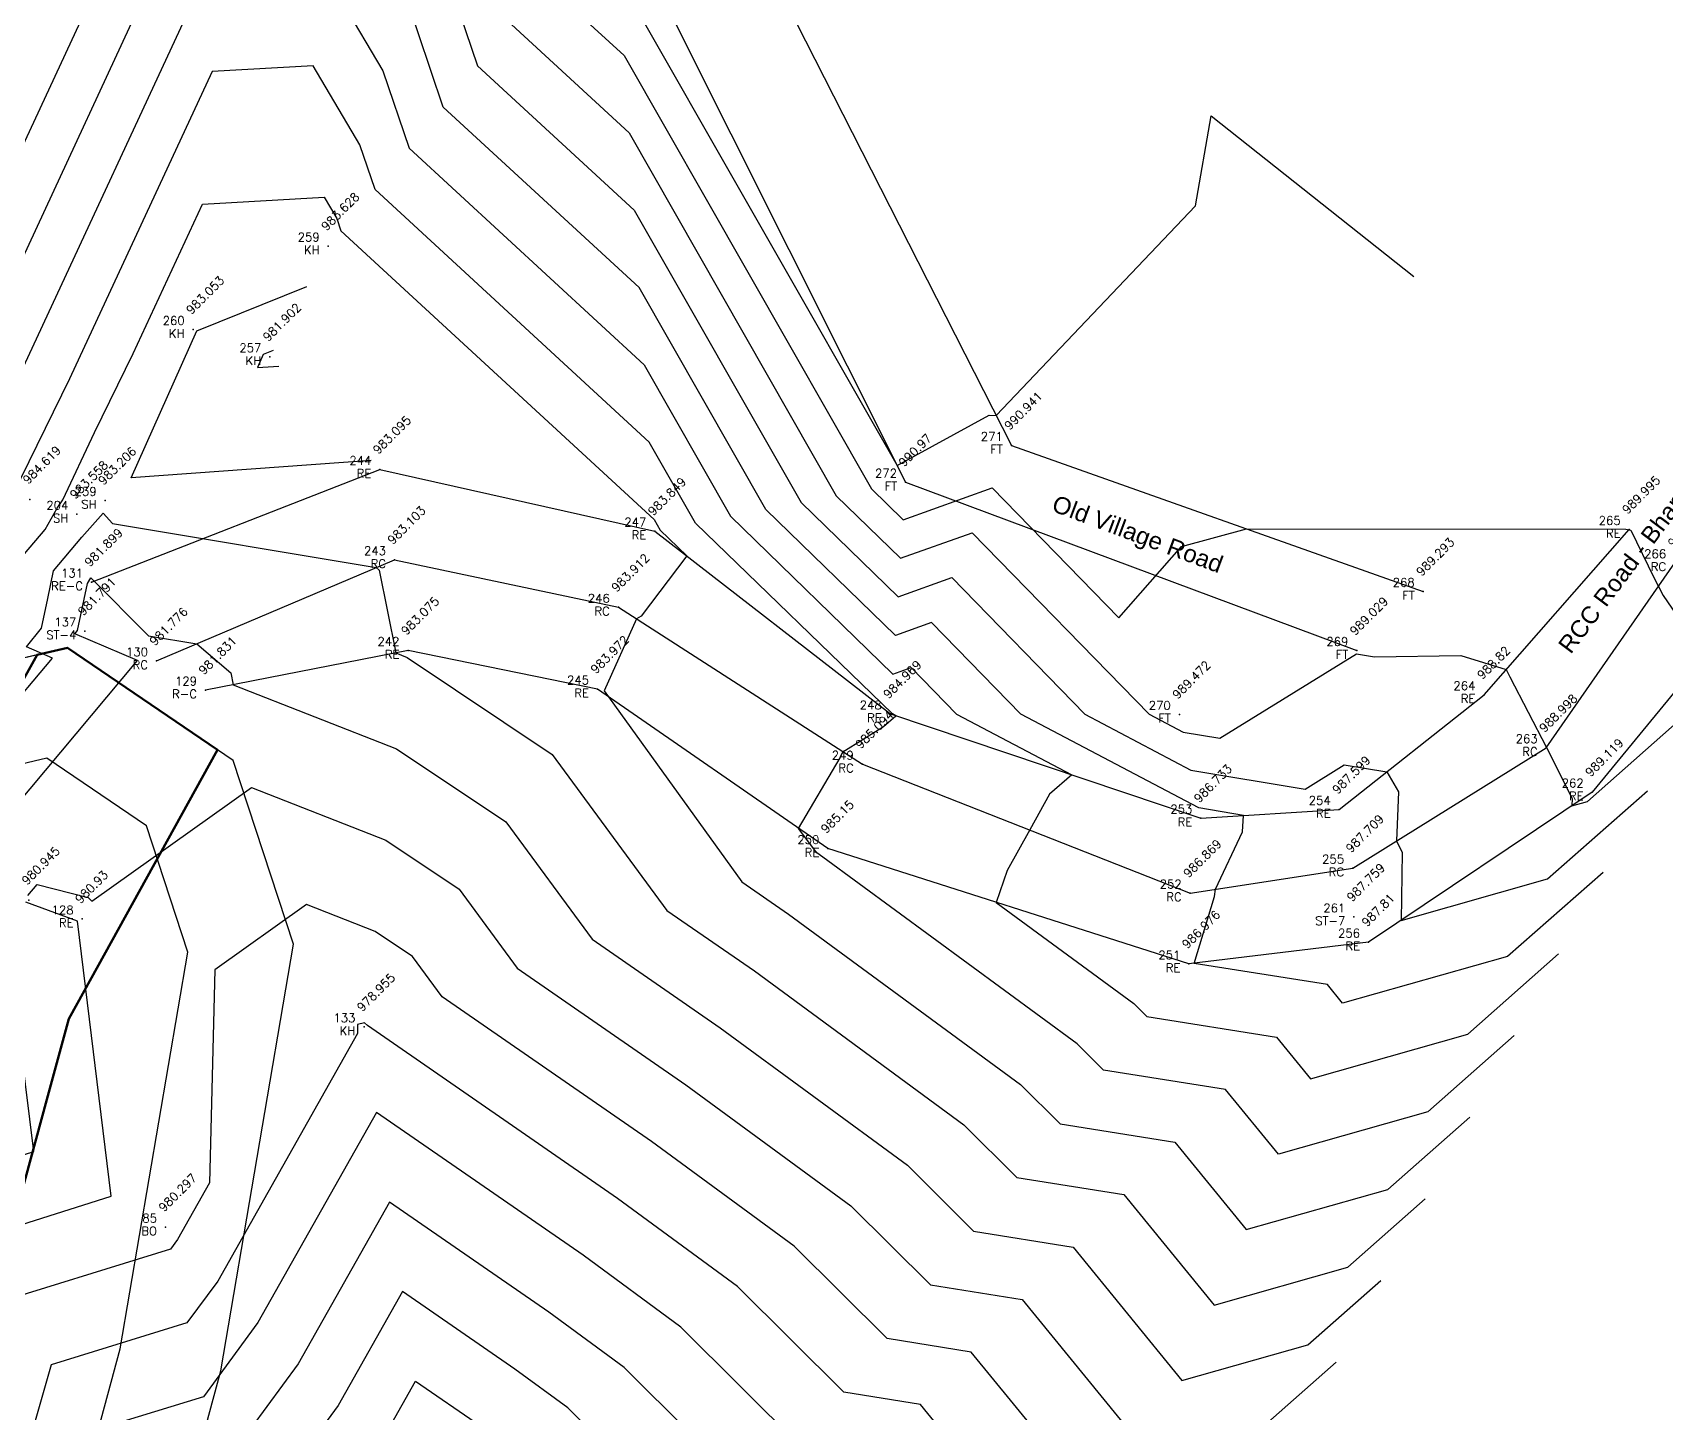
# Model space of a CAD drawing. Header units: metres. Extents: x 319894 to 3389272, y 120 to 6136017.
# Drawn here: x 321097.93 to 321145.57, y 3067922.56 to 3067962.81 of the extents above; entities that cross this region are included whole.
import ezdxf
from ezdxf.enums import TextEntityAlignment as Align

# ---------------------------------------------------------------- set-up
doc = ezdxf.new("R2010")
doc.units = ezdxf.units.M
doc.header["$MEASUREMENT"] = 0
doc.layers.add('a_MUEBLE', color=255, linetype='Continuous', lineweight=5)
for name, color, linetype in [('BO', 7, 'Continuous'), ('Contour', 254, 'Continuous'), ('FT', 7, 'Continuous'), ('Index_Contour', 8, 'Continuous'), ('KH', 7, 'Continuous'), ('Points', 7, 'Continuous'), ('Points-ELV', 6, 'Continuous'), ('Points-NUM', 4, 'Continuous'), ('Points-TXT', 3, 'Continuous'), ('R-C', 7, 'Continuous'), ('RC', 7, 'Continuous'), ('RE', 7, 'Continuous'), ('RE-C', 7, 'Continuous'), ('SH', 7, 'Continuous'), ('ST-4', 7, 'Continuous'), ('ST-7', 7, 'Continuous')]:
    doc.layers.add(name, color=color, linetype=linetype)
doc.styles.add('romans', font='romans.shx')
doc.styles.get("Standard").update_dxf_attribs({"font": 'arial.ttf'})

# ---------------------------------------------------------------- blocks, each defined once
blk = doc.blocks.new('POINTS')
at = {"layer": 'Points'}
blk.add_line((0, 0), (0, 0), dxfattribs=at)
blk.add_point((0, 0), dxfattribs=at)
at = {"layer": 'Points-ELV', "style": 'romans'}
blk.add_attdef('ELEV', text='', height=1, rotation=45, dxfattribs=at).set_placement((0, 0), align=Align.BOTTOM_LEFT)
at = {"layer": 'Points-NUM', "style": 'romans'}
blk.add_attdef('PTNUM', text='', height=1, dxfattribs=at).set_placement((0, 0), align=Align.BOTTOM_RIGHT)
at = {"layer": 'Points-TXT', "style": 'romans'}
blk.add_attdef('DESC', text='', height=1, dxfattribs=at).set_placement((0, 0), align=Align.BOTTOM_RIGHT)
blk = doc.blocks.new('SIT4')
at = {"color": 7}
for p, q in [((320370.996, 3067777.234, 987.586), (320375.335, 3067785.086, 987.586)), ((320368.047, 3067766.381, 987.586), (320370.996, 3067777.234, 987.586))]:
    blk.add_line(p, q, dxfattribs=at)
for points, elevation in [([(320333.098, 3067802.628), (320341.833, 3067798.981), (320349.907, 3067798.822), (320357.799, 3067804.96), (320362.302, 3067816.692), (320371.921, 3067822.975), (320386.533, 3067821.196), (320389.489, 3067811.676), (320398.503, 3067793.965), (320410.522, 3067789.704)], 995.819), ([(320332.117, 3067799.01), (320339.858, 3067795.044), (320350.316, 3067794.12), (320360.219, 3067802.505), (320366.625, 3067814.404), (320373.514, 3067818.22), (320384.404, 3067818.45), (320386.91, 3067809.856), (320395.419, 3067792.89), (320408.585, 3067787.978)], 995.317)]:
    blk.add_lwpolyline(points, dxfattribs=dict(elevation=elevation))
at = {"color": 1, "lineweight": 30, "elevation": 987.586}
blk.add_lwpolyline([(320369.424, 3067744.745), (320375.434, 3067766.962), (320377.554, 3067779.413), (320375.795, 3067784.773), (320370.962, 3067788.062), (320365.642, 3067786.817)], dxfattribs=at)
at = {"color": 2}
for points, elevation in [([(320371.666, 3067789.978), (320380.08, 3067793.261), (320388.103, 3067791.466), (320394.972, 3067786.13), (320404.033, 3067783.091), (320408.072, 3067783.344), (320412.295, 3067786.69), (320416.53, 3067791.512)], 976.322), ([(320373.563, 3067787.676), (320380.505, 3067790.628), (320387.037, 3067789.241), (320394.156, 3067784.663), (320403.725, 3067780.905), (320408.463, 3067781.632), (320414.11, 3067785.144), (320417.859, 3067790.539)], 981.776), ([(320420.162, 3067789.575), (320415.453, 3067783.85), (320408.928, 3067779.473), (320403.686, 3067778.835), (320393.152, 3067782.2), (320386.43, 3067786.855), (320380.9, 3067787.981), (320374.993, 3067786.827)], 990.387)]:
    blk.add_lwpolyline(points, dxfattribs=dict(at, elevation=elevation))
at = {"color": 1, "elevation": 987.586}
blk.add_lwpolyline([(320365.385, 3067779.463), (320370.077, 3067787.855), (320365.642, 3067786.817), (320365.22, 3067781.217), (320359.417, 3067772.5), (320362.79, 3067769.917)], close=True, dxfattribs=at)
at = {"color": 5, "lineweight": 30}
blk.add_lwpolyline([(320401.499, 3067755.311), (320400.163, 3067754.132), (320397.855, 3067753.48), (320391.396, 3067761.389), (320389.827, 3067761.639), (320385.559, 3067765.882), (320384.011, 3067767.018), (320380.739, 3067769.279), (320378.862, 3067765.954), (320376.689, 3067762.993), (320375.992, 3067762.156), (320375.705, 3067761.864), (320370.581, 3067755.421), (320368.32, 3067748.342)], dxfattribs=at)
at = {"layer": 'a_MUEBLE', "lineweight": 40, "elevation": 968}
blk.add_lwpolyline([(320368.779, 3067785.533), (320370.077, 3067787.855), (320370.962, 3067788.062)], dxfattribs=at)
at = {"layer": 'Contour'}
for points in [[(320380.909, 3067822.602), (320380.229, 3067821.239), (320383.534, 3067815.667), (320385.909, 3067808.647), (320387.057, 3067807.59), (320395.172, 3067793.381), (320397.86, 3067794.846), (320398.06, 3067794.835), (320403.872, 3067800.95), (320404.334, 3067803.58), (320410.251, 3067798.894)], [(320363.318, 3067794.231), (320370.844, 3067808.532), (320376.319, 3067820.335), (320376.844, 3067820.365), (320382.188, 3067811.357), (320383.918, 3067806.241), (320387.349, 3067803.08), (320393.395, 3067792.496), (320395.272, 3067790.67), (320397.355, 3067791.418), (320402.521, 3067786.119), (320403.513, 3067785.596), (320404.581, 3067785.419), (320408.574, 3067787.884), (320409.099, 3067787.799), (320411.62, 3067787.837), (320412.943, 3067787.428), (320413.05, 3067787.212), (320414.116, 3067785.153), (320414.863, 3067783.662), (320414.859, 3067783.452), (320415.314, 3067783.58), (320418.362, 3067786.271)], [(320365.471, 3067793.693), (320376.035, 3067816.469), (320377.166, 3067816.533), (320381.514, 3067809.202), (320382.923, 3067805.038), (320387.495, 3067800.825), (320392.367, 3067792.296), (320395.197, 3067789.544), (320396.764, 3067790.106), (320400.648, 3067786.122), (320403.742, 3067784.491), (320407.072, 3067783.937), (320408.215, 3067784.643), (320409.458, 3067784.442), (320409.802, 3067783.86), (320409.737, 3067782.424), (320409.905, 3067782.089), (320409.875, 3067780.108), (320414.148, 3067781.315), (320417.065, 3067783.89)], [(320415.768, 3067781.508), (320412.983, 3067779.05), (320408.168, 3067777.69), (320407.725, 3067778.232), (320403.836, 3067778.853), (320404.427, 3067780.802), (320404.463, 3067781.018), (320405.244, 3067782.691), (320405.278, 3067783.169), (320403.971, 3067783.386), (320398.775, 3067786.124), (320396.172, 3067788.794), (320395.123, 3067788.417), (320391.34, 3067792.096), (320387.642, 3067798.57), (320381.927, 3067803.835), (320380.841, 3067807.047), (320377.487, 3067812.701), (320375.751, 3067812.603), (320367.323, 3067794.43)], [(320369.174, 3067795.168), (320375.467, 3067808.737), (320377.808, 3067808.869), (320380.168, 3067804.892), (320380.932, 3067802.633), (320387.788, 3067796.316), (320390.312, 3067791.896), (320395.048, 3067787.291), (320395.581, 3067787.482), (320396.902, 3067786.127), (320400.267, 3067784.353), (320399.615, 3067783.794), (320399.04, 3067782.744), (320398.38, 3067781.559), (320398.055, 3067780.633), (320402.074, 3067777.683), (320402.453, 3067777.306), (320406.241, 3067776.701), (320407.231, 3067775.489), (320411.818, 3067776.784), (320414.471, 3067779.127)], [(320369.54, 3067790.608), (320370.307, 3067791.515), (320370.665, 3067792.134), (320370.826, 3067792.373), (320371.747, 3067794.344), (320372.877, 3067796.644), (320374.899, 3067801.004), (320378.451, 3067801.205), (320378.821, 3067800.581), (320378.941, 3067800.227), (320388.08, 3067791.806), (320388.258, 3067791.496), (320389.029, 3067790.746), (320387.697, 3067788.982), (320387.567, 3067788.9), (320386.622, 3067786.8), (320390.639, 3067781.234), (320392.003, 3067780.292), (320398.771, 3067775.323), (320399.928, 3067774.172), (320403.272, 3067773.639), (320405.355, 3067771.087), (320409.487, 3067772.254), (320411.876, 3067774.364)], [(320379.824, 3067793.522), (320372.821, 3067793.02), (320374.734, 3067797.306), (320377.951, 3067798.604)], [(320376.963, 3067796.732), (320376.676, 3067796.616), (320376.506, 3067796.234), (320377.13, 3067796.278)], [(320369.04, 3067785.983), (320370.527, 3067787.761), (320369.767, 3067788.084), (320370.2, 3067788.63), (320370.388, 3067789.497), (320370.552, 3067790.308), (320371.382, 3067791.29), (320372, 3067791.983), (320372.279, 3067791.684), (320379.966, 3067790.398), (320380.058, 3067790.32), (320380.543, 3067787.911), (320380.876, 3067787.781), (320385.109, 3067784.945), (320388.453, 3067780.395), (320391.004, 3067778.632), (320397.119, 3067774.142), (320398.665, 3067772.606), (320401.787, 3067772.107), (320404.418, 3067768.886), (320408.321, 3067769.989), (320410.579, 3067771.982)], [(320366.454, 3067772.237), (320369.976, 3067773.36), (320369.26, 3067779.181)], [(320369.425, 3067783.408), (320373.007, 3067787.691), (320371.176, 3067788.468), (320371.251, 3067788.563), (320371.548, 3067789.933), (320371.64, 3067790.098), (320373.328, 3067788.409), (320374.734, 3067788.174), (320375.725, 3067787.332), (320375.795, 3067786.983), (320380.564, 3067785.115), (320383.751, 3067782.981), (320386.268, 3067779.555), (320390.005, 3067776.973), (320395.468, 3067772.962), (320397.403, 3067771.039), (320400.303, 3067770.576), (320403.48, 3067766.686), (320407.156, 3067767.724), (320409.282, 3067769.6)], [(320367.385, 3067770.52), (320372.237, 3067772.066), (320371.25, 3067780.085), (320369.745, 3067780.635)], [(320369.81, 3067780.834), (320370.078, 3067781.155), (320371.569, 3067780.771), (320371.669, 3067780.667), (320376.328, 3067783.987), (320380.252, 3067782.45), (320382.392, 3067781.016), (320384.083, 3067778.715), (320389.006, 3067775.314), (320393.816, 3067771.782), (320396.14, 3067769.472), (320398.818, 3067769.045), (320402.543, 3067764.485), (320405.991, 3067765.458), (320407.985, 3067767.219)], [(320401.499, 3067755.311), (320400.163, 3067754.132), (320397.855, 3067753.48), (320391.396, 3067761.389), (320389.827, 3067761.639), (320385.559, 3067765.882), (320384.011, 3067767.018), (320380.739, 3067769.279), (320378.862, 3067765.954), (320376.689, 3067762.993), (320375.992, 3067762.156), (320375.705, 3067761.864), (320370.581, 3067755.421), (320368.32, 3067748.342)], [(320405.39, 3067762.456), (320403.66, 3067760.928), (320400.668, 3067760.083), (320395.849, 3067765.982), (320393.615, 3067766.339), (320390.513, 3067769.422), (320387.008, 3067771.996), (320379.713, 3067777.036), (320379.629, 3067777.119), (320379.427, 3067777.07), (320379.42, 3067776.803), (320375.346, 3067769.586), (320374.448, 3067768.362), (320370.484, 3067767.141), (320368.364, 3067759.753)], [(320404.093, 3067760.074), (320402.494, 3067758.663), (320399.73, 3067757.882), (320394.365, 3067764.451), (320392.352, 3067764.772), (320388.862, 3067768.242), (320386.009, 3067770.336), (320379.978, 3067774.504), (320376.518, 3067768.376), (320374.927, 3067766.208), (320372.548, 3067765.475), (320371.276, 3067761.041), (320368.375, 3067757.393)], [(320402.796, 3067757.693), (320401.329, 3067756.398), (320398.793, 3067755.681), (320392.88, 3067762.92), (320391.089, 3067763.206), (320387.21, 3067767.062), (320385.01, 3067768.677), (320380.358, 3067771.891), (320377.69, 3067767.165), (320375.406, 3067764.054), (320374.612, 3067763.809), (320374.188, 3067762.329), (320369.478, 3067756.407)]]:
    blk.add_lwpolyline(points, dxfattribs=at)
at = {"layer": 'Index_Contour'}
for points in [[(320377.075, 3067823.56), (320376.996, 3067823.4), (320382.861, 3067813.512), (320384.914, 3067807.444), (320387.203, 3067805.335), (320394.422, 3067792.696), (320395.346, 3067791.797), (320397.946, 3067792.73), (320401.643, 3067788.938), (320403.464, 3067791.018), (320405.365, 3067791.532), (320416.434, 3067791.525), (320416.576, 3067791.487), (320417.246, 3067790.115), (320417.382, 3067789.852), (320417.517, 3067789.588), (320418.724, 3067787.827), (320419.66, 3067788.653)], [(320413.173, 3067776.745), (320410.652, 3067774.519), (320406.293, 3067773.288), (320404.756, 3067775.17), (320401.191, 3067775.739), (320400.422, 3067776.503), (320393.002, 3067781.951), (320392.824, 3067782.074), (320392.296, 3067782.792), (320393.508, 3067784.846), (320393.589, 3067785.027), (320394.769, 3067785.766), (320395.131, 3067786.076), (320395.03, 3067786.129), (320389.285, 3067791.696), (320387.934, 3067794.061), (320379.936, 3067801.43), (320379.494, 3067802.736), (320378.13, 3067805.037), (320375.183, 3067804.87), (320371.026, 3067795.906), (320369.358, 3067792.514)], [(320406.687, 3067764.837), (320404.825, 3067763.193), (320401.605, 3067762.284), (320397.334, 3067767.514), (320394.877, 3067767.906), (320392.165, 3067770.602), (320388.007, 3067773.655), (320381.898, 3067777.876), (320381.034, 3067779.052), (320379.94, 3067779.784), (320377.935, 3067780.57), (320375.263, 3067778.665), (320375.108, 3067772.449), (320374.175, 3067770.797), (320373.969, 3067770.517), (320368.42, 3067768.807)], [(320369.739, 3067745.085), (320370.079, 3067747.527), (320369.858, 3067748.719), (320371.684, 3067754.435), (320375.821, 3067759.637), (320376.685, 3067760.517), (320378.777, 3067763.031), (320380.034, 3067764.744), (320381.119, 3067766.667), (320383.012, 3067765.359), (320383.907, 3067764.702), (320388.564, 3067760.072), (320389.911, 3067759.857), (320396.917, 3067751.28), (320398.998, 3067751.867), (320400.201, 3067752.93)]]:
    blk.add_lwpolyline(points, dxfattribs=at)
at = {"layer": 'BO', "linetype": 'Continuous'}
ref = blk.add_blockref('POINTS', (320373.827, 3067771.157, 980.297), dxfattribs=at)
ref.add_attrib('PTNUM', '85', dxfattribs={"layer": 'Points-NUM', "height": 0.25, "style": 'romans'}).set_placement((320373.577, 3067771.219, 980.297), align=Align.BOTTOM_RIGHT)
ref.add_attrib('DESC', 'BO', dxfattribs={"layer": 'Points-TXT', "height": 0.25, "style": 'romans'}).set_placement((320373.577, 3067770.844, 980.297), align=Align.BOTTOM_RIGHT)
ref.add_attrib('ELEV', '980.297', dxfattribs={"layer": 'Points-ELV', "height": 0.25, "rotation": 45, "style": 'romans'}).set_placement((320373.827, 3067771.532, 980.297), align=Align.BOTTOM_LEFT)
at = {"layer": 'FT', "linetype": 'Continuous'}
ref = blk.add_blockref('POINTS', (320398.503, 3067793.965, 990.941), dxfattribs=at)
ref.add_attrib('PTNUM', '271', dxfattribs={"layer": 'Points-NUM', "height": 0.25, "style": 'romans'}).set_placement((320398.253, 3067794.027, 990.941), align=Align.BOTTOM_RIGHT)
ref.add_attrib('DESC', 'FT', dxfattribs={"layer": 'Points-TXT', "height": 0.25, "style": 'romans'}).set_placement((320398.253, 3067793.652, 990.941), align=Align.BOTTOM_RIGHT)
ref.add_attrib('ELEV', '990.941', dxfattribs={"layer": 'Points-ELV', "height": 0.25, "rotation": 45, "style": 'romans'}).set_placement((320398.503, 3067794.34, 990.941), align=Align.BOTTOM_LEFT)
ref = blk.add_blockref('POINTS', (320395.419, 3067792.89, 990.97), dxfattribs=at)
ref.add_attrib('PTNUM', '272', dxfattribs={"layer": 'Points-NUM', "height": 0.25, "style": 'romans'}).set_placement((320395.169, 3067792.952, 990.97), align=Align.BOTTOM_RIGHT)
ref.add_attrib('DESC', 'FT', dxfattribs={"layer": 'Points-TXT', "height": 0.25, "style": 'romans'}).set_placement((320395.169, 3067792.577, 990.97), align=Align.BOTTOM_RIGHT)
ref.add_attrib('ELEV', '990.97', dxfattribs={"layer": 'Points-ELV', "height": 0.25, "rotation": 45, "style": 'romans'}).set_placement((320395.419, 3067793.265, 990.97), align=Align.BOTTOM_LEFT)
ref = blk.add_blockref('POINTS', (320410.522, 3067789.704, 989.293), dxfattribs=at)
ref.add_attrib('PTNUM', '268', dxfattribs={"layer": 'Points-NUM', "height": 0.25, "style": 'romans'}).set_placement((320410.272, 3067789.766, 989.293), align=Align.BOTTOM_RIGHT)
ref.add_attrib('DESC', 'FT', dxfattribs={"layer": 'Points-TXT', "height": 0.25, "style": 'romans'}).set_placement((320410.272, 3067789.391, 989.293), align=Align.BOTTOM_RIGHT)
ref.add_attrib('ELEV', '989.293', dxfattribs={"layer": 'Points-ELV', "height": 0.25, "rotation": 45, "style": 'romans'}).set_placement((320410.522, 3067790.079, 989.293), align=Align.BOTTOM_LEFT)
ref = blk.add_blockref('POINTS', (320408.585, 3067787.978, 989.029), dxfattribs=at)
ref.add_attrib('PTNUM', '269', dxfattribs={"layer": 'Points-NUM', "height": 0.25, "style": 'romans'}).set_placement((320408.335, 3067788.04, 989.029), align=Align.BOTTOM_RIGHT)
ref.add_attrib('DESC', 'FT', dxfattribs={"layer": 'Points-TXT', "height": 0.25, "style": 'romans'}).set_placement((320408.335, 3067787.665, 989.029), align=Align.BOTTOM_RIGHT)
ref.add_attrib('ELEV', '989.029', dxfattribs={"layer": 'Points-ELV', "height": 0.25, "rotation": 45, "style": 'romans'}).set_placement((320408.585, 3067788.353, 989.029), align=Align.BOTTOM_LEFT)
ref = blk.add_blockref('POINTS', (320403.405, 3067786.118, 989.472), dxfattribs=at)
ref.add_attrib('PTNUM', '270', dxfattribs={"layer": 'Points-NUM', "height": 0.25, "style": 'romans'}).set_placement((320403.155, 3067786.18, 989.472), align=Align.BOTTOM_RIGHT)
ref.add_attrib('DESC', 'FT', dxfattribs={"layer": 'Points-TXT', "height": 0.25, "style": 'romans'}).set_placement((320403.155, 3067785.805, 989.472), align=Align.BOTTOM_RIGHT)
ref.add_attrib('ELEV', '989.472', dxfattribs={"layer": 'Points-ELV', "height": 0.25, "rotation": 45, "style": 'romans'}).set_placement((320403.405, 3067786.493, 989.472), align=Align.BOTTOM_LEFT)
at = {"layer": 'KH', "linetype": 'Continuous'}
ref = blk.add_blockref('POINTS', (320378.571, 3067799.78, 983.628), dxfattribs=at)
ref.add_attrib('PTNUM', '259', dxfattribs={"layer": 'Points-NUM', "height": 0.25, "style": 'romans'}).set_placement((320378.321, 3067799.842, 983.628), align=Align.BOTTOM_RIGHT)
ref.add_attrib('DESC', 'KH', dxfattribs={"layer": 'Points-TXT', "height": 0.25, "style": 'romans'}).set_placement((320378.321, 3067799.467, 983.628), align=Align.BOTTOM_RIGHT)
ref.add_attrib('ELEV', '983.628', dxfattribs={"layer": 'Points-ELV', "height": 0.25, "rotation": 45, "style": 'romans'}).set_placement((320378.571, 3067800.155, 983.628), align=Align.BOTTOM_LEFT)
ref = blk.add_blockref('POINTS', (320374.631, 3067797.343, 983.053), dxfattribs=at)
ref.add_attrib('PTNUM', '260', dxfattribs={"layer": 'Points-NUM', "height": 0.25, "style": 'romans'}).set_placement((320374.381, 3067797.405, 983.053), align=Align.BOTTOM_RIGHT)
ref.add_attrib('DESC', 'KH', dxfattribs={"layer": 'Points-TXT', "height": 0.25, "style": 'romans'}).set_placement((320374.381, 3067797.03, 983.053), align=Align.BOTTOM_RIGHT)
ref.add_attrib('ELEV', '983.053', dxfattribs={"layer": 'Points-ELV', "height": 0.25, "rotation": 45, "style": 'romans'}).set_placement((320374.631, 3067797.718, 983.053), align=Align.BOTTOM_LEFT)
ref = blk.add_blockref('POINTS', (320376.867, 3067796.549, 981.902), dxfattribs=at)
ref.add_attrib('PTNUM', '257', dxfattribs={"layer": 'Points-NUM', "height": 0.25, "style": 'romans'}).set_placement((320376.617, 3067796.611, 981.902), align=Align.BOTTOM_RIGHT)
ref.add_attrib('DESC', 'KH', dxfattribs={"layer": 'Points-TXT', "height": 0.25, "style": 'romans'}).set_placement((320376.617, 3067796.236, 981.902), align=Align.BOTTOM_RIGHT)
ref.add_attrib('ELEV', '981.902', dxfattribs={"layer": 'Points-ELV', "height": 0.25, "rotation": 45, "style": 'romans'}).set_placement((320376.867, 3067796.924, 981.902), align=Align.BOTTOM_LEFT)
ref = blk.add_blockref('POINTS', (320379.615, 3067776.999, 978.955), dxfattribs=at)
ref.add_attrib('PTNUM', '133', dxfattribs={"layer": 'Points-NUM', "height": 0.25, "style": 'romans'}).set_placement((320379.365, 3067777.061, 978.955), align=Align.BOTTOM_RIGHT)
ref.add_attrib('DESC', 'KH', dxfattribs={"layer": 'Points-TXT', "height": 0.25, "style": 'romans'}).set_placement((320379.365, 3067776.686, 978.955), align=Align.BOTTOM_RIGHT)
ref.add_attrib('ELEV', '978.955', dxfattribs={"layer": 'Points-ELV', "height": 0.25, "rotation": 45, "style": 'romans'}).set_placement((320379.615, 3067777.374, 978.955), align=Align.BOTTOM_LEFT)
at = {"layer": 'R-C', "linetype": 'Continuous'}
ref = blk.add_blockref('POINTS', (320374.993, 3067786.827, 981.831), dxfattribs=at)
ref.add_attrib('PTNUM', '129', dxfattribs={"layer": 'Points-NUM', "height": 0.25, "style": 'romans'}).set_placement((320374.743, 3067786.889, 981.831), align=Align.BOTTOM_RIGHT)
ref.add_attrib('DESC', 'R-C', dxfattribs={"layer": 'Points-TXT', "height": 0.25, "style": 'romans'}).set_placement((320374.743, 3067786.514, 981.831), align=Align.BOTTOM_RIGHT)
ref.add_attrib('ELEV', '981.831', dxfattribs={"layer": 'Points-ELV', "height": 0.25, "rotation": 45, "style": 'romans'}).set_placement((320374.993, 3067787.202, 981.831), align=Align.BOTTOM_LEFT)
at = {"layer": 'RC', "linetype": 'Continuous'}
ref = blk.add_blockref('POINTS', (320380.505, 3067790.628, 983.103), dxfattribs=at)
ref.add_attrib('PTNUM', '243', dxfattribs={"layer": 'Points-NUM', "height": 0.25, "style": 'romans'}).set_placement((320380.255, 3067790.69, 983.103), align=Align.BOTTOM_RIGHT)
ref.add_attrib('DESC', 'RC', dxfattribs={"layer": 'Points-TXT', "height": 0.25, "style": 'romans'}).set_placement((320380.255, 3067790.315, 983.103), align=Align.BOTTOM_RIGHT)
ref.add_attrib('ELEV', '983.103', dxfattribs={"layer": 'Points-ELV', "height": 0.25, "rotation": 45, "style": 'romans'}).set_placement((320380.505, 3067791.003, 983.103), align=Align.BOTTOM_LEFT)
ref = blk.add_blockref('POINTS', (320417.859, 3067790.539, 990.146), dxfattribs=at)
ref.add_attrib('PTNUM', '266', dxfattribs={"layer": 'Points-NUM', "height": 0.25, "style": 'romans'}).set_placement((320417.609, 3067790.601, 990.146), align=Align.BOTTOM_RIGHT)
ref.add_attrib('DESC', 'RC', dxfattribs={"layer": 'Points-TXT', "height": 0.25, "style": 'romans'}).set_placement((320417.609, 3067790.226, 990.146), align=Align.BOTTOM_RIGHT)
ref.add_attrib('ELEV', '990.146', dxfattribs={"layer": 'Points-ELV', "height": 0.25, "rotation": 45, "style": 'romans'}).set_placement((320417.859, 3067790.914, 990.146), align=Align.BOTTOM_LEFT)
ref = blk.add_blockref('POINTS', (320387.037, 3067789.241, 983.912), dxfattribs=at)
ref.add_attrib('PTNUM', '246', dxfattribs={"layer": 'Points-NUM', "height": 0.25, "style": 'romans'}).set_placement((320386.787, 3067789.303, 983.912), align=Align.BOTTOM_RIGHT)
ref.add_attrib('DESC', 'RC', dxfattribs={"layer": 'Points-TXT', "height": 0.25, "style": 'romans'}).set_placement((320386.787, 3067788.928, 983.912), align=Align.BOTTOM_RIGHT)
ref.add_attrib('ELEV', '983.912', dxfattribs={"layer": 'Points-ELV', "height": 0.25, "rotation": 45, "style": 'romans'}).set_placement((320387.037, 3067789.616, 983.912), align=Align.BOTTOM_LEFT)
ref = blk.add_blockref('POINTS', (320373.563, 3067787.676, 981.776), dxfattribs=at)
ref.add_attrib('PTNUM', '130', dxfattribs={"layer": 'Points-NUM', "height": 0.25, "style": 'romans'}).set_placement((320373.313, 3067787.738, 981.776), align=Align.BOTTOM_RIGHT)
ref.add_attrib('DESC', 'RC', dxfattribs={"layer": 'Points-TXT', "height": 0.25, "style": 'romans'}).set_placement((320373.313, 3067787.363, 981.776), align=Align.BOTTOM_RIGHT)
ref.add_attrib('ELEV', '981.776', dxfattribs={"layer": 'Points-ELV', "height": 0.25, "rotation": 45, "style": 'romans'}).set_placement((320373.563, 3067788.051, 981.776), align=Align.BOTTOM_LEFT)
ref = blk.add_blockref('POINTS', (320414.11, 3067785.144, 988.998), dxfattribs=at)
ref.add_attrib('PTNUM', '263', dxfattribs={"layer": 'Points-NUM', "height": 0.25, "style": 'romans'}).set_placement((320413.86, 3067785.206, 988.998), align=Align.BOTTOM_RIGHT)
ref.add_attrib('DESC', 'RC', dxfattribs={"layer": 'Points-TXT', "height": 0.25, "style": 'romans'}).set_placement((320413.86, 3067784.831, 988.998), align=Align.BOTTOM_RIGHT)
ref.add_attrib('ELEV', '988.998', dxfattribs={"layer": 'Points-ELV', "height": 0.25, "rotation": 45, "style": 'romans'}).set_placement((320414.11, 3067785.519, 988.998), align=Align.BOTTOM_LEFT)
ref = blk.add_blockref('POINTS', (320394.156, 3067784.663, 985.094), dxfattribs=at)
ref.add_attrib('PTNUM', '249', dxfattribs={"layer": 'Points-NUM', "height": 0.25, "style": 'romans'}).set_placement((320393.906, 3067784.725, 985.094), align=Align.BOTTOM_RIGHT)
ref.add_attrib('DESC', 'RC', dxfattribs={"layer": 'Points-TXT', "height": 0.25, "style": 'romans'}).set_placement((320393.906, 3067784.35, 985.094), align=Align.BOTTOM_RIGHT)
ref.add_attrib('ELEV', '985.094', dxfattribs={"layer": 'Points-ELV', "height": 0.25, "rotation": 45, "style": 'romans'}).set_placement((320394.156, 3067785.038, 985.094), align=Align.BOTTOM_LEFT)
ref = blk.add_blockref('POINTS', (320408.463, 3067781.632, 987.709), dxfattribs=at)
ref.add_attrib('PTNUM', '255', dxfattribs={"layer": 'Points-NUM', "height": 0.25, "style": 'romans'}).set_placement((320408.213, 3067781.694, 987.709), align=Align.BOTTOM_RIGHT)
ref.add_attrib('DESC', 'RC', dxfattribs={"layer": 'Points-TXT', "height": 0.25, "style": 'romans'}).set_placement((320408.213, 3067781.319, 987.709), align=Align.BOTTOM_RIGHT)
ref.add_attrib('ELEV', '987.709', dxfattribs={"layer": 'Points-ELV', "height": 0.25, "rotation": 45, "style": 'romans'}).set_placement((320408.463, 3067782.007, 987.709), align=Align.BOTTOM_LEFT)
ref = blk.add_blockref('POINTS', (320369.832, 3067780.693, 980.945), dxfattribs=at)
ref.add_attrib('PTNUM', '127', dxfattribs={"layer": 'Points-NUM', "height": 0.25, "style": 'romans'}).set_placement((320369.582, 3067780.755, 980.945), align=Align.BOTTOM_RIGHT)
ref.add_attrib('DESC', 'RC', dxfattribs={"layer": 'Points-TXT', "height": 0.25, "style": 'romans'}).set_placement((320369.582, 3067780.38, 980.945), align=Align.BOTTOM_RIGHT)
ref.add_attrib('ELEV', '980.945', dxfattribs={"layer": 'Points-ELV', "height": 0.25, "rotation": 45, "style": 'romans'}).set_placement((320369.832, 3067781.068, 980.945), align=Align.BOTTOM_LEFT)
ref = blk.add_blockref('POINTS', (320403.725, 3067780.905, 986.869), dxfattribs=at)
ref.add_attrib('PTNUM', '252', dxfattribs={"layer": 'Points-NUM', "height": 0.25, "style": 'romans'}).set_placement((320403.475, 3067780.967, 986.869), align=Align.BOTTOM_RIGHT)
ref.add_attrib('DESC', 'RC', dxfattribs={"layer": 'Points-TXT', "height": 0.25, "style": 'romans'}).set_placement((320403.475, 3067780.592, 986.869), align=Align.BOTTOM_RIGHT)
ref.add_attrib('ELEV', '986.869', dxfattribs={"layer": 'Points-ELV', "height": 0.25, "rotation": 45, "style": 'romans'}).set_placement((320403.725, 3067781.28, 986.869), align=Align.BOTTOM_LEFT)
at = {"layer": 'RE', "linetype": 'Continuous'}
ref = blk.add_blockref('POINTS', (320380.08, 3067793.261, 983.095), dxfattribs=at)
ref.add_attrib('PTNUM', '244', dxfattribs={"layer": 'Points-NUM', "height": 0.25, "style": 'romans'}).set_placement((320379.83, 3067793.323, 983.095), align=Align.BOTTOM_RIGHT)
ref.add_attrib('DESC', 'RE', dxfattribs={"layer": 'Points-TXT', "height": 0.25, "style": 'romans'}).set_placement((320379.83, 3067792.948, 983.095), align=Align.BOTTOM_RIGHT)
ref.add_attrib('ELEV', '983.095', dxfattribs={"layer": 'Points-ELV', "height": 0.25, "rotation": 45, "style": 'romans'}).set_placement((320380.08, 3067793.636, 983.095), align=Align.BOTTOM_LEFT)
ref = blk.add_blockref('POINTS', (320388.103, 3067791.466, 983.849), dxfattribs=at)
ref.add_attrib('PTNUM', '247', dxfattribs={"layer": 'Points-NUM', "height": 0.25, "style": 'romans'}).set_placement((320387.853, 3067791.528, 983.849), align=Align.BOTTOM_RIGHT)
ref.add_attrib('DESC', 'RE', dxfattribs={"layer": 'Points-TXT', "height": 0.25, "style": 'romans'}).set_placement((320387.853, 3067791.153, 983.849), align=Align.BOTTOM_RIGHT)
ref.add_attrib('ELEV', '983.849', dxfattribs={"layer": 'Points-ELV', "height": 0.25, "rotation": 45, "style": 'romans'}).set_placement((320388.103, 3067791.841, 983.849), align=Align.BOTTOM_LEFT)
ref = blk.add_blockref('POINTS', (320416.53, 3067791.512, 989.995), dxfattribs=at)
ref.add_attrib('PTNUM', '265', dxfattribs={"layer": 'Points-NUM', "height": 0.25, "style": 'romans'}).set_placement((320416.28, 3067791.574, 989.995), align=Align.BOTTOM_RIGHT)
ref.add_attrib('DESC', 'RE', dxfattribs={"layer": 'Points-TXT', "height": 0.25, "style": 'romans'}).set_placement((320416.28, 3067791.199, 989.995), align=Align.BOTTOM_RIGHT)
ref.add_attrib('ELEV', '989.995', dxfattribs={"layer": 'Points-ELV', "height": 0.25, "rotation": 45, "style": 'romans'}).set_placement((320416.53, 3067791.887, 989.995), align=Align.BOTTOM_LEFT)
ref = blk.add_blockref('POINTS', (320380.9, 3067787.981, 983.075), dxfattribs=at)
ref.add_attrib('PTNUM', '242', dxfattribs={"layer": 'Points-NUM', "height": 0.25, "style": 'romans'}).set_placement((320380.65, 3067788.043, 983.075), align=Align.BOTTOM_RIGHT)
ref.add_attrib('DESC', 'RE', dxfattribs={"layer": 'Points-TXT', "height": 0.25, "style": 'romans'}).set_placement((320380.65, 3067787.668, 983.075), align=Align.BOTTOM_RIGHT)
ref.add_attrib('ELEV', '983.075', dxfattribs={"layer": 'Points-ELV', "height": 0.25, "rotation": 45, "style": 'romans'}).set_placement((320380.9, 3067788.356, 983.075), align=Align.BOTTOM_LEFT)
ref = blk.add_blockref('POINTS', (320386.43, 3067786.855, 983.972), dxfattribs=at)
ref.add_attrib('PTNUM', '245', dxfattribs={"layer": 'Points-NUM', "height": 0.25, "style": 'romans'}).set_placement((320386.18, 3067786.917, 983.972), align=Align.BOTTOM_RIGHT)
ref.add_attrib('DESC', 'RE', dxfattribs={"layer": 'Points-TXT', "height": 0.25, "style": 'romans'}).set_placement((320386.18, 3067786.542, 983.972), align=Align.BOTTOM_RIGHT)
ref.add_attrib('ELEV', '983.972', dxfattribs={"layer": 'Points-ELV', "height": 0.25, "rotation": 45, "style": 'romans'}).set_placement((320386.43, 3067787.23, 983.972), align=Align.BOTTOM_LEFT)
ref = blk.add_blockref('POINTS', (320412.295, 3067786.69, 988.82), dxfattribs=at)
ref.add_attrib('PTNUM', '264', dxfattribs={"layer": 'Points-NUM', "height": 0.25, "style": 'romans'}).set_placement((320412.045, 3067786.752, 988.82), align=Align.BOTTOM_RIGHT)
ref.add_attrib('DESC', 'RE', dxfattribs={"layer": 'Points-TXT', "height": 0.25, "style": 'romans'}).set_placement((320412.045, 3067786.377, 988.82), align=Align.BOTTOM_RIGHT)
ref.add_attrib('ELEV', '988.82', dxfattribs={"layer": 'Points-ELV', "height": 0.25, "rotation": 45, "style": 'romans'}).set_placement((320412.295, 3067787.065, 988.82), align=Align.BOTTOM_LEFT)
ref = blk.add_blockref('POINTS', (320394.972, 3067786.13, 984.969), dxfattribs=at)
ref.add_attrib('PTNUM', '248', dxfattribs={"layer": 'Points-NUM', "height": 0.25, "style": 'romans'}).set_placement((320394.722, 3067786.192, 984.969), align=Align.BOTTOM_RIGHT)
ref.add_attrib('DESC', 'RE', dxfattribs={"layer": 'Points-TXT', "height": 0.25, "style": 'romans'}).set_placement((320394.722, 3067785.817, 984.969), align=Align.BOTTOM_RIGHT)
ref.add_attrib('ELEV', '984.969', dxfattribs={"layer": 'Points-ELV', "height": 0.25, "rotation": 45, "style": 'romans'}).set_placement((320394.972, 3067786.505, 984.969), align=Align.BOTTOM_LEFT)
ref = blk.add_blockref('POINTS', (320415.453, 3067783.85, 989.119), dxfattribs=at)
ref.add_attrib('PTNUM', '262', dxfattribs={"layer": 'Points-NUM', "height": 0.25, "style": 'romans'}).set_placement((320415.203, 3067783.912, 989.119), align=Align.BOTTOM_RIGHT)
ref.add_attrib('DESC', 'RE', dxfattribs={"layer": 'Points-TXT', "height": 0.25, "style": 'romans'}).set_placement((320415.203, 3067783.537, 989.119), align=Align.BOTTOM_RIGHT)
ref.add_attrib('ELEV', '989.119', dxfattribs={"layer": 'Points-ELV', "height": 0.25, "rotation": 45, "style": 'romans'}).set_placement((320415.453, 3067784.225, 989.119), align=Align.BOTTOM_LEFT)
ref = blk.add_blockref('POINTS', (320404.033, 3067783.091, 986.733), dxfattribs=at)
ref.add_attrib('PTNUM', '253', dxfattribs={"layer": 'Points-NUM', "height": 0.25, "style": 'romans'}).set_placement((320403.783, 3067783.153, 986.733), align=Align.BOTTOM_RIGHT)
ref.add_attrib('DESC', 'RE', dxfattribs={"layer": 'Points-TXT', "height": 0.25, "style": 'romans'}).set_placement((320403.783, 3067782.778, 986.733), align=Align.BOTTOM_RIGHT)
ref.add_attrib('ELEV', '986.733', dxfattribs={"layer": 'Points-ELV', "height": 0.25, "rotation": 45, "style": 'romans'}).set_placement((320404.033, 3067783.466, 986.733), align=Align.BOTTOM_LEFT)
ref = blk.add_blockref('POINTS', (320408.072, 3067783.344, 987.599), dxfattribs=at)
ref.add_attrib('PTNUM', '254', dxfattribs={"layer": 'Points-NUM', "height": 0.25, "style": 'romans'}).set_placement((320407.822, 3067783.406, 987.599), align=Align.BOTTOM_RIGHT)
ref.add_attrib('DESC', 'RE', dxfattribs={"layer": 'Points-TXT', "height": 0.25, "style": 'romans'}).set_placement((320407.822, 3067783.031, 987.599), align=Align.BOTTOM_RIGHT)
ref.add_attrib('ELEV', '987.599', dxfattribs={"layer": 'Points-ELV', "height": 0.25, "rotation": 45, "style": 'romans'}).set_placement((320408.072, 3067783.719, 987.599), align=Align.BOTTOM_LEFT)
ref = blk.add_blockref('POINTS', (320393.152, 3067782.2, 985.15), dxfattribs=at)
ref.add_attrib('PTNUM', '250', dxfattribs={"layer": 'Points-NUM', "height": 0.25, "style": 'romans'}).set_placement((320392.902, 3067782.262, 985.15), align=Align.BOTTOM_RIGHT)
ref.add_attrib('DESC', 'RE', dxfattribs={"layer": 'Points-TXT', "height": 0.25, "style": 'romans'}).set_placement((320392.902, 3067781.887, 985.15), align=Align.BOTTOM_RIGHT)
ref.add_attrib('ELEV', '985.15', dxfattribs={"layer": 'Points-ELV', "height": 0.25, "rotation": 45, "style": 'romans'}).set_placement((320393.152, 3067782.575, 985.15), align=Align.BOTTOM_LEFT)
ref = blk.add_blockref('POINTS', (320371.39, 3067780.149, 980.93), dxfattribs=at)
ref.add_attrib('PTNUM', '128', dxfattribs={"layer": 'Points-NUM', "height": 0.25, "style": 'romans'}).set_placement((320371.14, 3067780.211, 980.93), align=Align.BOTTOM_RIGHT)
ref.add_attrib('DESC', 'RE', dxfattribs={"layer": 'Points-TXT', "height": 0.25, "style": 'romans'}).set_placement((320371.14, 3067779.836, 980.93), align=Align.BOTTOM_RIGHT)
ref.add_attrib('ELEV', '980.93', dxfattribs={"layer": 'Points-ELV', "height": 0.25, "rotation": 45, "style": 'romans'}).set_placement((320371.39, 3067780.524, 980.93), align=Align.BOTTOM_LEFT)
ref = blk.add_blockref('POINTS', (320408.928, 3067779.473, 987.81), dxfattribs=at)
ref.add_attrib('PTNUM', '256', dxfattribs={"layer": 'Points-NUM', "height": 0.25, "style": 'romans'}).set_placement((320408.678, 3067779.535, 987.81), align=Align.BOTTOM_RIGHT)
ref.add_attrib('DESC', 'RE', dxfattribs={"layer": 'Points-TXT', "height": 0.25, "style": 'romans'}).set_placement((320408.678, 3067779.16, 987.81), align=Align.BOTTOM_RIGHT)
ref.add_attrib('ELEV', '987.81', dxfattribs={"layer": 'Points-ELV', "height": 0.25, "rotation": 45, "style": 'romans'}).set_placement((320408.928, 3067779.848, 987.81), align=Align.BOTTOM_LEFT)
ref = blk.add_blockref('POINTS', (320403.686, 3067778.835, 986.976), dxfattribs=at)
ref.add_attrib('PTNUM', '251', dxfattribs={"layer": 'Points-NUM', "height": 0.25, "style": 'romans'}).set_placement((320403.436, 3067778.897, 986.976), align=Align.BOTTOM_RIGHT)
ref.add_attrib('DESC', 'RE', dxfattribs={"layer": 'Points-TXT', "height": 0.25, "style": 'romans'}).set_placement((320403.436, 3067778.522, 986.976), align=Align.BOTTOM_RIGHT)
ref.add_attrib('ELEV', '986.976', dxfattribs={"layer": 'Points-ELV', "height": 0.25, "rotation": 45, "style": 'romans'}).set_placement((320403.686, 3067779.21, 986.976), align=Align.BOTTOM_LEFT)
at = {"layer": 'RE-C', "linetype": 'Continuous'}
ref = blk.add_blockref('POINTS', (320371.666, 3067789.978, 981.899), dxfattribs=at)
ref.add_attrib('PTNUM', '131', dxfattribs={"layer": 'Points-NUM', "height": 0.25, "style": 'romans'}).set_placement((320371.416, 3067790.04, 981.899), align=Align.BOTTOM_RIGHT)
ref.add_attrib('DESC', 'RE-C', dxfattribs={"layer": 'Points-TXT', "height": 0.25, "style": 'romans'}).set_placement((320371.416, 3067789.665, 981.899), align=Align.BOTTOM_RIGHT)
ref.add_attrib('ELEV', '981.899', dxfattribs={"layer": 'Points-ELV', "height": 0.25, "rotation": 45, "style": 'romans'}).set_placement((320371.666, 3067790.353, 981.899), align=Align.BOTTOM_LEFT)
at = {"layer": 'SH', "linetype": 'Continuous'}
ref = blk.add_blockref('POINTS', (320369.862, 3067792.385, 984.619), dxfattribs=at)
ref.add_attrib('PTNUM', '240', dxfattribs={"layer": 'Points-NUM', "height": 0.25, "style": 'romans'}).set_placement((320369.612, 3067792.447, 984.619), align=Align.BOTTOM_RIGHT)
ref.add_attrib('DESC', 'SH', dxfattribs={"layer": 'Points-TXT', "height": 0.25, "style": 'romans'}).set_placement((320369.612, 3067792.072, 984.619), align=Align.BOTTOM_RIGHT)
ref.add_attrib('ELEV', '984.619', dxfattribs={"layer": 'Points-ELV', "height": 0.25, "rotation": 45, "style": 'romans'}).set_placement((320369.862, 3067792.76, 984.619), align=Align.BOTTOM_LEFT)
ref = blk.add_blockref('POINTS', (320372.063, 3067792.359, 983.206), dxfattribs=at)
ref.add_attrib('PTNUM', '239', dxfattribs={"layer": 'Points-NUM', "height": 0.25, "style": 'romans'}).set_placement((320371.813, 3067792.421, 983.206), align=Align.BOTTOM_RIGHT)
ref.add_attrib('DESC', 'SH', dxfattribs={"layer": 'Points-TXT', "height": 0.25, "style": 'romans'}).set_placement((320371.813, 3067792.046, 983.206), align=Align.BOTTOM_RIGHT)
ref.add_attrib('ELEV', '983.206', dxfattribs={"layer": 'Points-ELV', "height": 0.25, "rotation": 45, "style": 'romans'}).set_placement((320372.063, 3067792.734, 983.206), align=Align.BOTTOM_LEFT)
ref = blk.add_blockref('POINTS', (320371.239, 3067791.955, 983.558), dxfattribs=at)
ref.add_attrib('PTNUM', '204', dxfattribs={"layer": 'Points-NUM', "height": 0.25, "style": 'romans'}).set_placement((320370.989, 3067792.017, 983.558), align=Align.BOTTOM_RIGHT)
ref.add_attrib('DESC', 'SH', dxfattribs={"layer": 'Points-TXT', "height": 0.25, "style": 'romans'}).set_placement((320370.989, 3067791.642, 983.558), align=Align.BOTTOM_RIGHT)
ref.add_attrib('ELEV', '983.558', dxfattribs={"layer": 'Points-ELV', "height": 0.25, "rotation": 45, "style": 'romans'}).set_placement((320371.239, 3067792.33, 983.558), align=Align.BOTTOM_LEFT)
at = {"layer": 'ST-4', "linetype": 'Continuous'}
ref = blk.add_blockref('POINTS', (320371.471, 3067788.549, 981.791), dxfattribs=at)
ref.add_attrib('PTNUM', '137', dxfattribs={"layer": 'Points-NUM', "height": 0.25, "style": 'romans'}).set_placement((320371.221, 3067788.611, 981.791), align=Align.BOTTOM_RIGHT)
ref.add_attrib('DESC', 'ST-4', dxfattribs={"layer": 'Points-TXT', "height": 0.25, "style": 'romans'}).set_placement((320371.221, 3067788.236, 981.791), align=Align.BOTTOM_RIGHT)
ref.add_attrib('ELEV', '981.791', dxfattribs={"layer": 'Points-ELV', "height": 0.25, "rotation": 45, "style": 'romans'}).set_placement((320371.471, 3067788.924, 981.791), align=Align.BOTTOM_LEFT)
at = {"layer": 'ST-7', "linetype": 'Continuous'}
ref = blk.add_blockref('POINTS', (320408.496, 3067780.206, 987.759), dxfattribs=at)
ref.add_attrib('PTNUM', '261', dxfattribs={"layer": 'Points-NUM', "height": 0.25, "style": 'romans'}).set_placement((320408.246, 3067780.268, 987.759), align=Align.BOTTOM_RIGHT)
ref.add_attrib('DESC', 'ST-7', dxfattribs={"layer": 'Points-TXT', "height": 0.25, "style": 'romans'}).set_placement((320408.246, 3067779.893, 987.759), align=Align.BOTTOM_RIGHT)
ref.add_attrib('ELEV', '987.759', dxfattribs={"layer": 'Points-ELV', "height": 0.25, "rotation": 45, "style": 'romans'}).set_placement((320408.496, 3067780.581, 987.759), align=Align.BOTTOM_LEFT)
at = {"color": 0, "char_height": 0.5, "attachment_point": 1}
for s, insert, rotation in [('RCC Road - Bhangetar Jane  ', (320414.424, 3067788.153), 53.0054), ('Old Village Road', (320399.822, 3067792.532), 339.5151)]:
    blk.add_mtext_dynamic_manual_height_columns(s, width=11.37443, gutter_width=1, heights=[0], dxfattribs=dict(at, insert=insert, rotation=rotation))

msp = doc.modelspace()

# ---------------------------------------------------------------- linework, layer by layer
at = {"color": 1, "lineweight": 30, "elevation": 987.586}
msp.add_lwpolyline([(321097.404, 3067901.547), (321103.415, 3067923.764), (321105.534, 3067936.215), (321103.776, 3067941.575), (321098.942, 3067944.864), (321093.622, 3067943.619)], dxfattribs=at)
at = {"color": 2, "lineweight": 158}
msp.add_lwpolyline([(321096.759, 3067942.335), (321098.057, 3067944.657), (321098.942, 3067944.864), (321103.316, 3067941.888), (321098.977, 3067934.036), (321098.336, 3067931.681), (321096.027, 3067923.183)], dxfattribs=at)
at = {"color": 3, "lineweight": 30, "elevation": 987.586}
msp.add_lwpolyline([(321094.393, 3067901.904), (321100.481, 3067924.409), (321102.452, 3067935.986), (321101.244, 3067939.669), (321098.344, 3067941.643), (321096.448, 3067941.199)], dxfattribs=at)

# ---------------------------------------------------------------- block references
at = {"color": 251, "true_color": 0x636466}
msp.add_blockref('SIT4', (727.98, 156.802), dxfattribs=at)

doc.saveas('drawing.dxf')
